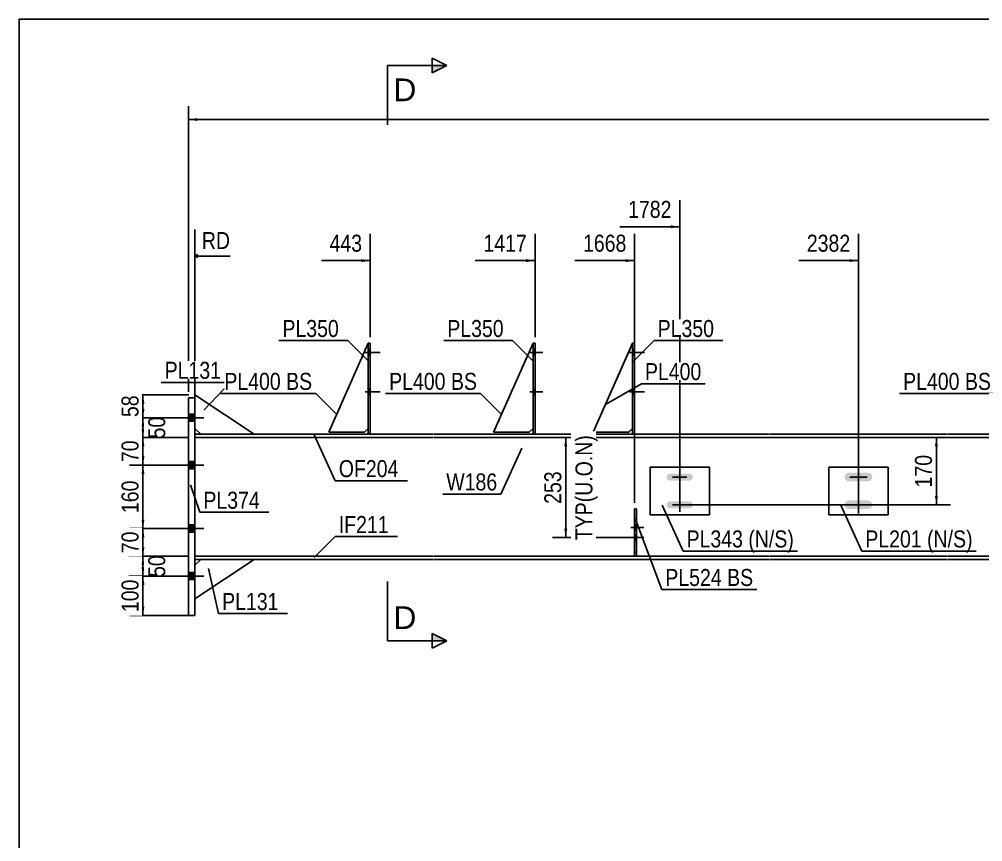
# Model space of a CAD drawing. Header units: millimetres. Extents: x -32 to 370, y -197 to 80.
# Drawn here: x -29.6 to 132.7, y -58.1 to 80.4 of the extents above; entities that cross this region are included whole.
import ezdxf

# ---------------------------------------------------------------- set-up
doc = ezdxf.new("R2010")
doc.units = ezdxf.units.MM
doc.linetypes.add('DXK_LINE_DOT1', pattern=[1.8814, 0.9407, -0.9407])
doc.linetypes.add('DXK_LINE_DOT2', pattern=[3.9198, 1.9599, -1.9599])
doc.styles.add('Arial', font='ARIAL.TTF', dxfattribs={"height": 0.2})
doc.styles.add('Arial Narrow', font='ARIALN.TTF', dxfattribs={"height": 0.2})

# ---------------------------------------------------------------- blocks, each defined once
blk = doc.blocks.new('Unknown-627304587-1201')
at = {"color": 5, "linetype": 'Continuous'}
for p, q in [((370.44, 80.43), (-29.56, 80.43)), ((-29.56, 80.43), (-29.56, -196.57))]:
    blk.add_line(p, q, dxfattribs=at)
blk = doc.blocks.new('Part-627304587-1850 - 1571')
at = {"color": 2, "linetype": 'Continuous'}
for p, q in [((67.07, 10.87), (73.72, 25.84)), ((73.72, 11.52), (73.07, 10.87)), ((73.07, 10.87), (67.07, 10.87))]:
    blk.add_line(p, q, dxfattribs=at)
at = {"color": 7, "linetype": 'DXK_LINE_DOT1'}
for p, q in [((73.73, 25.87), (73.72, 25.84)), ((73.73, 25.87), (73.73, 11.53)), ((73.73, 11.53), (73.72, 11.52))]:
    blk.add_line(p, q, dxfattribs=at)
blk = doc.blocks.new('Part-627304587-1978 - 1571')
at = {"color": 7, "linetype": 'DXK_LINE_DOT1'}
for p, q in [((74.06, -2), (74.06, -10)), ((74.39, -2), (74.06, -2)), ((74.39, -10), (74.39, -2))]:
    blk.add_line(p, q, dxfattribs=at)
blk = doc.blocks.new('Bolt-627304587-1573 - 1571')
at = {"linetype": 'Continuous'}
for points in [[(29.55, 23.87), (29.55, 24.8), (29.21, 24.8), (29.21, 23.87)], [(29.55, 23.87), (29.55, 24.8), (29.21, 24.8), (29.21, 23.87)], [(29.55, 23.87), (29.55, 24.8), (29.21, 24.8), (29.21, 23.87)], [(29.55, 17.2), (29.55, 18.13), (29.21, 18.13), (29.21, 17.2)], [(29.55, 17.2), (29.55, 18.13), (29.21, 18.13), (29.21, 17.2)], [(29.55, 17.2), (29.55, 18.13), (29.21, 18.13), (29.21, 17.2)]]:
    blk.add_hatch(color=3, dxfattribs=at).paths.add_polyline_path(points)
at = {"color": 3, "linetype": 'Continuous'}
for p, q in [((29.21, 24.8), (29.55, 24.8)), ((29.21, 24.8), (29.55, 24.8)), ((29.21, 24.8), (29.55, 24.8)), ((28.68, 24.33), (31.21, 24.33)), ((28.68, 24.33), (31.21, 24.33)), ((28.68, 24.33), (31.21, 24.33)), ((29.21, 23.87), (29.55, 23.87)), ((29.21, 23.87), (29.55, 23.87)), ((29.21, 23.87), (29.55, 23.87)), ((29.21, 18.13), (29.55, 18.13)), ((29.21, 18.13), (29.55, 18.13)), ((29.21, 18.13), (29.55, 18.13)), ((28.68, 17.67), (31.21, 17.67)), ((28.68, 17.67), (31.21, 17.67)), ((28.68, 17.67), (31.21, 17.67)), ((29.21, 17.2), (29.55, 17.2)), ((29.21, 17.2), (29.55, 17.2)), ((29.21, 17.2), (29.55, 17.2))]:
    blk.add_line(p, q, dxfattribs=at)
blk = doc.blocks.new('Bolt-627304587-1574 - 1571')
at = {"linetype": 'Continuous'}
for points in [[(57.3, 23.87), (57.3, 24.8), (56.97, 24.8), (56.97, 23.87)], [(57.3, 23.87), (57.3, 24.8), (56.97, 24.8), (56.97, 23.87)], [(57.3, 23.87), (57.3, 24.8), (56.97, 24.8), (56.97, 23.87)], [(57.3, 17.2), (57.3, 18.13), (56.97, 18.13), (56.97, 17.2)], [(57.3, 17.2), (57.3, 18.13), (56.97, 18.13), (56.97, 17.2)], [(57.3, 17.2), (57.3, 18.13), (56.97, 18.13), (56.97, 17.2)]]:
    blk.add_hatch(color=3, dxfattribs=at).paths.add_polyline_path(points)
at = {"color": 3, "linetype": 'Continuous'}
for p, q in [((56.97, 24.8), (57.3, 24.8)), ((56.97, 24.8), (57.3, 24.8)), ((56.97, 24.8), (57.3, 24.8)), ((56.43, 24.33), (58.63, 24.33)), ((56.43, 24.33), (58.63, 24.33)), ((56.43, 24.33), (58.63, 24.33)), ((56.97, 23.87), (57.3, 23.87)), ((56.97, 23.87), (57.3, 23.87)), ((56.97, 23.87), (57.3, 23.87)), ((56.97, 18.13), (57.3, 18.13)), ((56.97, 18.13), (57.3, 18.13)), ((56.97, 18.13), (57.3, 18.13)), ((56.43, 17.67), (58.63, 17.67)), ((56.43, 17.67), (58.63, 17.67)), ((56.43, 17.67), (58.63, 17.67)), ((56.97, 17.2), (57.3, 17.2)), ((56.97, 17.2), (57.3, 17.2)), ((56.97, 17.2), (57.3, 17.2))]:
    blk.add_line(p, q, dxfattribs=at)
blk = doc.blocks.new('Bolt-627304587-1581 - 1571')
at = {"linetype": 'Continuous'}
for points in [[(-1.07, 13.93), (-1.07, 12.73), (0, 12.73), (0, 13.93)], [(-1.07, 13.93), (-1.07, 12.73), (0, 12.73), (0, 13.93)], [(-1.07, 5.93), (-1.07, 4.73), (0, 4.73), (0, 5.93)], [(-1.07, 5.93), (-1.07, 4.73), (0, 4.73), (0, 5.93)], [(-1.07, -4.73), (-1.07, -5.93), (0, -5.93), (0, -4.73)], [(-1.07, -4.73), (-1.07, -5.93), (0, -5.93), (0, -4.73)], [(-1.07, -12.73), (-1.07, -13.93), (0, -13.93), (0, -12.73)], [(-1.07, -12.73), (-1.07, -13.93), (0, -13.93), (0, -12.73)]]:
    blk.add_hatch(color=3, dxfattribs=at).paths.add_polyline_path(points)
at = {"color": 3, "linetype": 'Continuous'}
for p, q in [((-2.8, 13.33), (1.53, 13.33)), ((-2.8, 13.33), (1.53, 13.33)), ((-1.07, 13.93), (0, 13.93)), ((-1.07, 13.93), (0, 13.93)), ((-1.07, 12.73), (0, 12.73)), ((-1.07, 12.73), (0, 12.73)), ((-2.8, 5.33), (1.53, 5.33)), ((-2.8, 5.33), (1.53, 5.33)), ((-1.07, 5.93), (0, 5.93)), ((-1.07, 5.93), (0, 5.93)), ((-1.07, 4.73), (0, 4.73)), ((-1.07, 4.73), (0, 4.73)), ((-1.07, -4.73), (0, -4.73)), ((-1.07, -4.73), (0, -4.73)), ((-2.8, -5.33), (1.53, -5.33)), ((-2.8, -5.33), (1.53, -5.33)), ((-1.07, -5.93), (0, -5.93)), ((-1.07, -5.93), (0, -5.93)), ((-1.07, -12.73), (0, -12.73)), ((-1.07, -12.73), (0, -12.73)), ((-2.8, -13.33), (1.53, -13.33)), ((-2.8, -13.33), (1.53, -13.33)), ((-1.07, -13.93), (0, -13.93)), ((-1.07, -13.93), (0, -13.93))]:
    blk.add_line(p, q, dxfattribs=at)
blk = doc.blocks.new('Part-627304587-1973 - 1571')
at = {"color": 2, "linetype": 'Continuous'}
for p, q in [((74.06, -10), (74.06, -2)), ((74.06, -2), (74.39, -2)), ((74.39, -2), (74.39, -10)), ((74.39, -10), (74.06, -10))]:
    blk.add_line(p, q, dxfattribs=at)
at = {"color": 7, "linetype": 'DXK_LINE_DOT1'}
blk.add_line((74.06, -9.33), (74.39, -9.33), dxfattribs=at)
blk = doc.blocks.new('Bolt-627304587-1582 - 1571')
at = {"linetype": 'Continuous'}
for points in [[(113.88, 2.81), (114.04, 3.05), (114.09, 3.33), (114.04, 3.61), (113.88, 3.85), (113.64, 4.01), (113.36, 4.07), (110.16, 4.07), (109.88, 4.01), (109.64, 3.85), (109.48, 3.61), (109.43, 3.33), (109.48, 3.05), (109.64, 2.81), (109.88, 2.66), (110.16, 2.6), (113.36, 2.6), (113.64, 2.66)], [(113.88, -1.85), (114.04, -1.61), (114.09, -1.33), (114.04, -1.05), (113.88, -0.82), (113.64, -0.66), (113.36, -0.6), (110.16, -0.6), (109.88, -0.66), (109.64, -0.82), (109.48, -1.05), (109.43, -1.33), (109.48, -1.61), (109.64, -1.85), (109.88, -2.01), (110.16, -2.07), (113.36, -2.07), (113.64, -2.01)]]:
    blk.add_hatch(color=3, dxfattribs=at).paths.add_polyline_path(points)
at = {"color": 3, "linetype": 'Continuous'}
for p, q in [((110.29, 3.33), (113.23, 3.33)), ((111.76, 1.87), (111.76, 4.8)), ((111.76, -2.8), (111.76, 0.13)), ((110.29, -1.33), (113.23, -1.33))]:
    blk.add_line(p, q, dxfattribs=at)
blk = doc.blocks.new('Part-627304587-1983 - 1571')
at = {"color": 2, "linetype": 'Continuous'}
for p, q in [((73.72, 25.87), (67.06, 10.87)), ((67.06, 10.87), (67.07, 10.87))]:
    blk.add_line(p, q, dxfattribs=at)
at = {"color": 7, "linetype": 'DXK_LINE_DOT1'}
for p, q in [((73.72, 25.87), (73.72, 11.53)), ((73.72, 11.53), (73.06, 10.87)), ((67.07, 10.87), (73.06, 10.87))]:
    blk.add_line(p, q, dxfattribs=at)
blk = doc.blocks.new('Bolt-627304587-1585 - 1571')
at = {"linetype": 'Continuous'}
for points in [[(74.06, 23.87), (74.06, 24.8), (73.72, 24.8), (73.72, 23.87)], [(74.06, 23.87), (74.06, 24.8), (73.72, 24.8), (73.72, 23.87)], [(74.06, 23.87), (74.06, 24.8), (73.72, 24.8), (73.72, 23.87)], [(74.06, 17.2), (74.06, 18.13), (73.72, 18.13), (73.72, 17.2)], [(74.06, 17.2), (74.06, 18.13), (73.72, 18.13), (73.72, 17.2)], [(74.06, 17.2), (74.06, 18.13), (73.72, 18.13), (73.72, 17.2)]]:
    blk.add_hatch(color=3, dxfattribs=at).paths.add_polyline_path(points)
at = {"color": 3, "linetype": 'Continuous'}
for p, q in [((73.72, 24.8), (74.06, 24.8)), ((73.72, 24.8), (74.06, 24.8)), ((73.72, 24.8), (74.06, 24.8)), ((73.19, 24.33), (75.72, 24.33)), ((73.19, 24.33), (75.72, 24.33)), ((73.19, 24.33), (75.72, 24.33)), ((73.72, 23.87), (74.06, 23.87)), ((73.72, 23.87), (74.06, 23.87)), ((73.72, 23.87), (74.06, 23.87)), ((73.72, 18.13), (74.06, 18.13)), ((73.72, 18.13), (74.06, 18.13)), ((73.72, 18.13), (74.06, 18.13)), ((73.19, 17.67), (75.72, 17.67)), ((73.19, 17.67), (75.72, 17.67)), ((73.19, 17.67), (75.72, 17.67)), ((73.72, 17.2), (74.06, 17.2)), ((73.72, 17.2), (74.06, 17.2)), ((73.72, 17.2), (74.06, 17.2))]:
    blk.add_line(p, q, dxfattribs=at)
blk = doc.blocks.new('Bolt-627304587-1586 - 1571')
at = {"color": 3, "linetype": 'DXK_LINE_DOT2'}
for p, q in [((74.06, -4.71), (74.39, -4.71)), ((73.42, -5.18), (75.62, -5.18)), ((74.06, -5.64), (74.39, -5.64)), ((74.06, -6.4), (74.39, -6.4)), ((73.42, -6.87), (75.62, -6.87)), ((74.06, -7.33), (74.39, -7.33))]:
    blk.add_line(p, q, dxfattribs=at)
blk = doc.blocks.new('Bolt-627304587-1587 - 1571')
at = {"linetype": 'Continuous'}
for points in [[(74.06, -4.71), (74.06, -5.64), (74.39, -5.64), (74.39, -4.71)], [(74.06, -6.4), (74.06, -7.33), (74.39, -7.33), (74.39, -6.4)]]:
    blk.add_hatch(color=3, dxfattribs=at).paths.add_polyline_path(points)
at = {"color": 3, "linetype": 'Continuous'}
for p, q in [((74.06, -4.71), (74.39, -4.71)), ((73.42, -5.18), (75.62, -5.18)), ((74.06, -5.64), (74.39, -5.64)), ((74.06, -6.4), (74.39, -6.4)), ((73.42, -6.87), (75.62, -6.87)), ((74.06, -7.33), (74.39, -7.33))]:
    blk.add_line(p, q, dxfattribs=at)
blk = doc.blocks.new('Bolt-627304587-1588 - 1571')
at = {"linetype": 'Continuous'}
for points in [[(83.69, 2.91), (83.82, 3.1), (83.86, 3.33), (83.82, 3.56), (83.69, 3.76), (83.49, 3.89), (83.26, 3.93), (80.06, 3.93), (79.83, 3.89), (79.64, 3.76), (79.51, 3.56), (79.46, 3.33), (79.51, 3.1), (79.64, 2.91), (79.83, 2.78), (80.06, 2.73), (83.26, 2.73), (83.49, 2.78)], [(83.69, -1.76), (83.82, -1.56), (83.86, -1.33), (83.82, -1.1), (83.69, -0.91), (83.49, -0.78), (83.26, -0.73), (80.06, -0.73), (79.83, -0.78), (79.64, -0.91), (79.51, -1.1), (79.46, -1.33), (79.51, -1.56), (79.64, -1.76), (79.83, -1.89), (80.06, -1.93), (83.26, -1.93), (83.49, -1.89)]]:
    blk.add_hatch(color=3, dxfattribs=at).paths.add_polyline_path(points)
at = {"color": 3, "linetype": 'Continuous'}
for p, q in [((80.46, 3.33), (82.86, 3.33)), ((81.66, 2.13), (81.66, 4.53)), ((80.46, -1.33), (82.86, -1.33)), ((81.66, -2.53), (81.66, -0.13))]:
    blk.add_line(p, q, dxfattribs=at)
blk = doc.blocks.new('Part-627304587-1663 - 1571')
at = {"color": 2, "linetype": 'Continuous'}
for p, q in [((10, -10.53), (0, -17.2)), ((0, -11.53), (1, -10.53))]:
    blk.add_line(p, q, dxfattribs=at)
at = {"color": 7, "linetype": 'DXK_LINE_DOT1'}
for p, q in [((1, -10.53), (10, -10.53)), ((0, -17.2), (0, -11.53))]:
    blk.add_line(p, q, dxfattribs=at)
blk = doc.blocks.new('Part-627304587-1865 - 1571')
at = {"color": 2, "linetype": 'Continuous'}
for p, q in [((22.55, 10.87), (29.21, 25.87)), ((29.21, 11.53), (28.55, 10.87)), ((28.55, 10.87), (22.55, 10.87))]:
    blk.add_line(p, q, dxfattribs=at)
at = {"color": 7, "linetype": 'DXK_LINE_DOT1'}
blk.add_line((29.21, 25.87), (29.21, 11.53), dxfattribs=at)
blk = doc.blocks.new('Part-627304587-1668 - 1571')
at = {"color": 2, "linetype": 'Continuous'}
for p, q in [((0, 16.67), (0, 17.2)), ((0, 17.2), (10, 10.53)), ((1, 10.53), (0, 11.53))]:
    blk.add_line(p, q, dxfattribs=at)
at = {"color": 7, "linetype": 'DXK_LINE_DOT1'}
for p, q in [((0, 11.53), (0, 16.67)), ((10, 10.53), (1, 10.53))]:
    blk.add_line(p, q, dxfattribs=at)
blk = doc.blocks.new('Part-627304587-1737 - 1571')
at = {"color": 2, "linetype": 'Continuous'}
for p, q in [((56.97, 10.53), (56.97, 25.87)), ((56.97, 25.87), (57.3, 25.87)), ((57.3, 25.87), (57.3, 10.53)), ((57.3, 10.53), (56.97, 10.53))]:
    blk.add_line(p, q, dxfattribs=at)
blk = doc.blocks.new('Part-627304587-1609 - 1571')
at = {"color": 7, "linetype": 'DXK_LINE_DOT1'}
for p, q in [((0, 10), (0, -10)), ((0, 10), (40.2, 10)), ((40.3, 10), (96.66, 10)), ((96.76, 10), (126.76, 10)), ((126.86, 10), (150.98, 10)), ((150.98, 10), (150.98, -10)), ((0, -10), (40.2, -10)), ((40.3, -10), (96.66, -10)), ((96.76, -10), (126.76, -10)), ((126.86, -10), (150.98, -10))]:
    blk.add_line(p, q, dxfattribs=at)
blk = doc.blocks.new('Part-627304587-1631 - 1571')
at = {"color": 2, "linetype": 'Continuous'}
for p, q in [((50.3, 10.87), (56.97, 25.87)), ((56.97, 11.53), (56.3, 10.87)), ((56.3, 10.87), (50.3, 10.87))]:
    blk.add_line(p, q, dxfattribs=at)
at = {"color": 7, "linetype": 'DXK_LINE_DOT1'}
blk.add_line((56.97, 25.87), (56.97, 11.53), dxfattribs=at)
blk = doc.blocks.new('Part-627304587-1690 - 1571')
at = {"color": 2, "linetype": 'Continuous'}
for p, q in [((-1.07, 16.67), (0, 16.67)), ((-1.07, 16.67), (-1.07, -20)), ((0, 16.67), (0, -20)), ((-1.07, -20), (0, -20))]:
    blk.add_line(p, q, dxfattribs=at)
blk = doc.blocks.new('Part-627304587-1742 - 1571')
at = {"color": 2, "linetype": 'Continuous'}
for p, q in [((29.21, 10.53), (29.21, 25.87)), ((29.21, 25.87), (29.55, 25.87)), ((29.55, 25.87), (29.55, 10.53)), ((29.55, 10.53), (29.21, 10.53))]:
    blk.add_line(p, q, dxfattribs=at)
blk = doc.blocks.new('Part-627304587-1931 - 1571')
at = {"color": 7, "linetype": 'DXK_LINE_DOT1'}
for p, q in [((50.3, 10.87), (56.97, 25.87)), ((56.97, 11.53), (56.3, 10.87)), ((56.3, 10.87), (50.3, 10.87))]:
    blk.add_line(p, q, dxfattribs=at)
blk = doc.blocks.new('Part-627304587-1988 - 1571')
at = {"color": 2, "linetype": 'Continuous'}
for p, q in [((73.72, 25.87), (73.72, 10.53)), ((73.72, 25.87), (74.06, 25.87)), ((74.06, 25.87), (74.06, 10.53)), ((73.72, 10.53), (74.06, 10.53))]:
    blk.add_line(p, q, dxfattribs=at)
blk = doc.blocks.new('Part-627304587-2040 - 1571')
at = {"color": 7, "linetype": 'DXK_LINE_DOT1'}
for p, q in [((22.55, 10.87), (29.21, 25.87)), ((29.21, 11.53), (28.55, 10.87)), ((28.55, 10.87), (22.55, 10.87))]:
    blk.add_line(p, q, dxfattribs=at)
blk = doc.blocks.new('Part-627304587-2045 - 1571')
at = {"color": 2, "linetype": 'Continuous'}
for p, q in [((29.21, 10.53), (0, 10.53)), ((0, 10), (40.2, 10)), ((40.2, 10.53), (29.55, 10.53)), ((56.97, 10.53), (40.3, 10.53)), ((40.3, 10), (96.66, 10)), ((73.72, 10.53), (57.3, 10.53)), ((96.66, 10.53), (74.06, 10.53)), ((126.76, 10.53), (96.76, 10.53)), ((96.76, 10), (126.76, 10)), ((143.53, 10.53), (126.86, 10.53)), ((126.86, 10), (170.98, 10))]:
    blk.add_line(p, q, dxfattribs=at)
at = {"color": 7, "linetype": 'DXK_LINE_DOT1'}
for p, q in [((0, 10.53), (0, 10)), ((29.55, 10.53), (29.21, 10.53)), ((57.3, 10.53), (56.97, 10.53)), ((74.06, 10.53), (73.72, 10.53))]:
    blk.add_line(p, q, dxfattribs=at)
blk = doc.blocks.new('Part-627304587-2050 - 1571')
at = {"color": 2, "linetype": 'Continuous'}
for p, q in [((0, -10), (40.2, -10)), ((40.2, -10.53), (0, -10.53)), ((40.3, -10), (74.06, -10)), ((96.66, -10.53), (40.3, -10.53)), ((96.66, -10), (74.39, -10)), ((126.76, -10), (96.76, -10)), ((126.76, -10.53), (96.76, -10.53)), ((150.98, -10), (126.86, -10)), ((150.96, -10.53), (126.86, -10.53))]:
    blk.add_line(p, q, dxfattribs=at)
at = {"color": 7, "linetype": 'DXK_LINE_DOT1'}
blk.add_line((0, -10.53), (0, -10), dxfattribs=at)
blk = doc.blocks.new('Part-627304587-2072 - 1571')
at = {"color": 2, "linetype": 'Continuous'}
for p, q in [((106.76, 5), (116.76, 5)), ((106.76, 5), (106.76, -3)), ((116.76, -3), (116.76, 5)), ((106.76, -3), (116.76, -3))]:
    blk.add_line(p, q, dxfattribs=at)
blk = doc.blocks.new('Part-627304587-2160 - 1571')
at = {"color": 2, "linetype": 'Continuous'}
for p, q in [((76.66, 5), (86.66, 5)), ((76.66, 5), (76.66, -3)), ((86.66, -3), (86.66, 5)), ((76.66, -3), (86.66, -3))]:
    blk.add_line(p, q, dxfattribs=at)
blk = doc.blocks.new('StraightDimension-627304587-8687 - 1571')
at = {"linetype": 'Continuous'}
for points in [[(-8.98, 11.83), (-8.73, 13.33), (-8.48, 11.83)], [(-8.48, 11.5), (-8.73, 10), (-8.98, 11.5)]]:
    blk.add_hatch(color=7, dxfattribs=at).paths.add_polyline_path(points)
at = {"color": 7, "linetype": 'Continuous'}
for p, q in [((-2.07, 13.33), (-11.13, 13.33)), ((-8.73, 10), (-8.73, 13.33)), ((-1, 10), (-11.13, 10))]:
    blk.add_line(p, q, dxfattribs=at)
at = {"color": 0}
blk.add_wipeout([(-4.38, 14.09), (-8.58, 14.09), (-8.58, 9.24), (-4.38, 9.24)], dxfattribs=at)
at = {"color": 3, "style": 'Arial Narrow'}
blk.add_text('50', height=2.863, rotation=90.0002, dxfattribs=at).set_placement((-4.98, 9.84))
blk = doc.blocks.new('StraightDimension-627304587-8691 - 1571')
at = {"linetype": 'Continuous'}
for points in [[(-8.98, -11.5), (-8.73, -10), (-8.48, -11.5)], [(-8.48, -11.83), (-8.73, -13.33), (-8.98, -11.83)]]:
    blk.add_hatch(color=7, dxfattribs=at).paths.add_polyline_path(points)
at = {"color": 7, "linetype": 'Continuous'}
for p, q in [((-1, -10), (-11.13, -10)), ((-8.73, -13.33), (-8.73, -10)), ((-1, -13.33), (-11.13, -13.33))]:
    blk.add_line(p, q, dxfattribs=at)
at = {"color": 0}
blk.add_wipeout([(-4.38, -9.24), (-8.58, -9.24), (-8.58, -14.09), (-4.38, -14.09)], dxfattribs=at)
at = {"color": 3, "style": 'Arial Narrow'}
blk.add_text('50', height=2.863, rotation=90.0002, dxfattribs=at).set_placement((-4.98, -13.49))
blk = doc.blocks.new('StraightDimension-627304587-8692 - 1571')
at = {"linetype": 'Continuous'}
for points in [[(-8.98, -14.83), (-8.73, -13.33), (-8.48, -14.83)], [(-8.48, -18.5), (-8.73, -20), (-8.98, -18.5)]]:
    blk.add_hatch(color=7, dxfattribs=at).paths.add_polyline_path(points)
at = {"color": 7, "linetype": 'Continuous'}
for p, q in [((-1, -13.33), (-10.98, -13.33)), ((-8.73, -20), (-8.73, -13.33)), ((-1, -20), (-10.98, -20))]:
    blk.add_line(p, q, dxfattribs=at)
at = {"color": 0}
blk.add_wipeout([(-8.88, -13.32), (-13.08, -13.32), (-13.08, -20.01), (-8.88, -20.01)], dxfattribs=at)
at = {"color": 3, "style": 'Arial Narrow'}
blk.add_text('100', height=2.863, rotation=90.0002, dxfattribs=at).set_placement((-9.48, -19.41))
blk = doc.blocks.new('StraightDimension-627304587-10735 - 1571')
at = {"linetype": 'Continuous'}
blk.add_hatch(color=7, dxfattribs=at).paths.add_polyline_path([(28.05, 40.04), (29.55, 39.79), (28.05, 39.54)])
at = {"color": 7, "linetype": 'Continuous'}
for p, q in [((29.55, 26.87), (29.55, 44.29)), ((21.31, 39.79), (29.55, 39.79))]:
    blk.add_line(p, q, dxfattribs=at)
at = {"color": 0, "linetype": 'Continuous'}
blk.add_wipeout([(6.53, 41.14), (6.53, 45.34), (0.59, 45.34), (0.59, 41.14)], dxfattribs=at)
at = {"color": 7, "linetype": 'Continuous'}
for p, q in [((0, 11.53), (0, 45.04)), ((0.5, 40.79), (0, 40.54)), ((0.5, 40.29), (0, 40.54)), ((5.93, 40.54), (0, 40.54))]:
    blk.add_line(p, q, dxfattribs=at)
at = {"color": 3, "linetype": 'Continuous', "style": 'Arial Narrow'}
blk.add_text('RD', height=2.863, dxfattribs=at).set_placement((1.19, 41.74))
at = {"color": 0}
blk.add_wipeout([(28.77, 40.69), (28.77, 44.89), (22.09, 44.89), (22.09, 40.69)], dxfattribs=at)
at = {"color": 3, "style": 'Arial Narrow'}
blk.add_text('443', height=2.863, dxfattribs=at).set_placement((22.69, 41.29))
blk = doc.blocks.new('StraightDimension-627304587-11182 - 1571')
at = {"linetype": 'Continuous'}
blk.add_hatch(color=7, dxfattribs=at).paths.add_polyline_path([(0.43, 63.3), (-1.07, 63.55), (0.43, 63.8)])
at = {"color": 7, "linetype": 'Continuous'}
for p, q in [((-1.07, 17.67), (-1.07, 65.8)), ((-1.07, 63.55), (320.68, 63.55))]:
    blk.add_line(p, q, dxfattribs=at)
blk = doc.blocks.new('StraightDimension-627304587-5579 - 1571')
at = {"linetype": 'Continuous'}
for points in [[(124.64, 8.5), (124.89, 10), (125.14, 8.5)], [(125.14, 0.17), (124.89, -1.33), (124.64, 0.17)]]:
    blk.add_hatch(color=7, dxfattribs=at).paths.add_polyline_path(points)
at = {"color": 7, "linetype": 'Continuous'}
for p, q in [((117.21, 10), (127.29, 10)), ((124.89, -1.33), (124.89, 10)), ((82.66, -1.33), (127.29, -1.33))]:
    blk.add_line(p, q, dxfattribs=at)
at = {"color": 0}
blk.add_wipeout([(124.74, 7.68), (120.54, 7.68), (120.54, 0.99), (124.74, 0.99)], dxfattribs=at)
at = {"color": 3, "style": 'Arial Narrow'}
blk.add_text('170', height=2.863, rotation=90.0002, dxfattribs=at).set_placement((124.14, 1.59))
blk = doc.blocks.new('StraightDimension-627304587-5464 - 1571')
at = {"linetype": 'Continuous'}
for points in [[(62.22, 8.5), (62.47, 10), (62.72, 8.5)], [(62.72, -5.37), (62.47, -6.87), (62.22, -5.37)]]:
    blk.add_hatch(color=7, dxfattribs=at).paths.add_polyline_path(points)
at = {"color": 7, "linetype": 'Continuous'}
for p, q in [((111.71, 10), (60.22, 10)), ((62.47, -6.87), (62.47, 10)), ((74.02, -6.87), (60.22, -6.87))]:
    blk.add_line(p, q, dxfattribs=at)
at = {"color": 0, "linetype": 'Continuous'}
blk.add_wipeout([(67.57, 11.02), (63.37, 11.02), (63.37, -7.89), (67.57, -7.89)], dxfattribs=at)
at = {"color": 0}
blk.add_wipeout([(62.32, 4.91), (58.12, 4.91), (58.12, -1.78), (62.32, -1.78)], dxfattribs=at)
at = {"color": 3, "linetype": 'Continuous', "style": 'Arial Narrow'}
blk.add_text('TYP(U.O.N)', height=2.863, rotation=90.0002, dxfattribs=at).set_placement((66.97, -7.29))
at = {"color": 3, "style": 'Arial Narrow'}
blk.add_text('253', height=2.863, rotation=90.0002, dxfattribs=at).set_placement((61.72, -1.18))
blk = doc.blocks.new('StraightDimension-627304587-8686 - 1571')
at = {"linetype": 'Continuous'}
for points in [[(-8.98, 15.7), (-8.73, 17.2), (-8.48, 15.7)], [(-8.48, 14.83), (-8.73, 13.33), (-8.98, 14.83)]]:
    blk.add_hatch(color=7, dxfattribs=at).paths.add_polyline_path(points)
at = {"color": 7, "linetype": 'Continuous'}
for p, q in [((-1, 17.2), (-10.98, 17.2)), ((-8.73, 13.33), (-8.73, 17.2)), ((-2.07, 13.33), (-10.98, 13.33))]:
    blk.add_line(p, q, dxfattribs=at)
at = {"color": 0}
blk.add_wipeout([(-8.88, 17.69), (-13.08, 17.69), (-13.08, 12.84), (-8.88, 12.84)], dxfattribs=at)
at = {"color": 3, "style": 'Arial Narrow'}
blk.add_text('58', height=2.863, rotation=90.0002, dxfattribs=at).set_placement((-9.48, 13.44))
blk = doc.blocks.new('StraightDimension-627304587-8688 - 1571')
at = {"linetype": 'Continuous'}
for points in [[(-8.98, 8.5), (-8.73, 10), (-8.48, 8.5)], [(-8.48, 6.86), (-8.73, 5.36), (-8.98, 6.86)]]:
    blk.add_hatch(color=7, dxfattribs=at).paths.add_polyline_path(points)
at = {"color": 7, "linetype": 'Continuous'}
for p, q in [((-1, 10), (-10.98, 10)), ((-8.73, 5.36), (-8.73, 10)), ((-1, 5.36), (-10.98, 5.36))]:
    blk.add_line(p, q, dxfattribs=at)
at = {"color": 0}
blk.add_wipeout([(-8.88, 10.11), (-13.08, 10.11), (-13.08, 5.25), (-8.88, 5.25)], dxfattribs=at)
at = {"color": 3, "style": 'Arial Narrow'}
blk.add_text('70', height=2.863, rotation=90.0002, dxfattribs=at).set_placement((-9.48, 5.85))
blk = doc.blocks.new('StraightDimension-627304587-8689 - 1571')
at = {"linetype": 'Continuous'}
for points in [[(-8.98, 3.86), (-8.73, 5.36), (-8.48, 3.86)], [(-8.48, -3.83), (-8.73, -5.33), (-8.98, -3.83)]]:
    blk.add_hatch(color=7, dxfattribs=at).paths.add_polyline_path(points)
at = {"color": 7, "linetype": 'Continuous'}
for p, q in [((-1, 5.36), (-10.98, 5.36)), ((-8.73, -5.33), (-8.73, 5.36)), ((-1, -5.33), (-10.98, -5.33))]:
    blk.add_line(p, q, dxfattribs=at)
at = {"color": 0}
blk.add_wipeout([(-8.88, 3.35), (-13.08, 3.35), (-13.08, -3.33), (-8.88, -3.33)], dxfattribs=at)
at = {"color": 3, "style": 'Arial Narrow'}
blk.add_text('160', height=2.863, rotation=90.0002, dxfattribs=at).set_placement((-9.48, -2.73))
blk = doc.blocks.new('StraightDimension-627304587-8690 - 1571')
at = {"linetype": 'Continuous'}
for points in [[(-8.98, -6.83), (-8.73, -5.33), (-8.48, -6.83)], [(-8.48, -8.5), (-8.73, -10), (-8.98, -8.5)]]:
    blk.add_hatch(color=7, dxfattribs=at).paths.add_polyline_path(points)
at = {"color": 7, "linetype": 'Continuous'}
for p, q in [((-1, -5.33), (-10.98, -5.33)), ((-8.73, -10), (-8.73, -5.33)), ((-1, -10), (-10.98, -10))]:
    blk.add_line(p, q, dxfattribs=at)
at = {"color": 0}
blk.add_wipeout([(-8.88, -5.24), (-13.08, -5.24), (-13.08, -10.09), (-8.88, -10.09)], dxfattribs=at)
at = {"color": 3, "style": 'Arial Narrow'}
blk.add_text('70', height=2.863, rotation=90.0002, dxfattribs=at).set_placement((-9.48, -9.49))
blk = doc.blocks.new('StraightDimension-627304587-10731 - 1571')
at = {"linetype": 'Continuous'}
blk.add_hatch(color=7, dxfattribs=at).paths.add_polyline_path([(110.26, 40.04), (111.76, 39.79), (110.26, 39.54)])
at = {"color": 7, "linetype": 'Continuous'}
for p, q in [((111.76, -0.33), (111.76, 44.29)), ((101.7, 39.79), (111.76, 39.79))]:
    blk.add_line(p, q, dxfattribs=at)
at = {"color": 0}
blk.add_wipeout([(110.99, 40.69), (110.99, 44.89), (102.47, 44.89), (102.47, 40.69)], dxfattribs=at)
at = {"color": 3, "style": 'Arial Narrow'}
blk.add_text('2382', height=2.863, dxfattribs=at).set_placement((103.07, 41.29))
blk = doc.blocks.new('StraightDimension-627304587-10732 - 1571')
at = {"linetype": 'Continuous'}
blk.add_hatch(color=7, dxfattribs=at).paths.add_polyline_path([(80.16, 45.74), (81.66, 45.49), (80.16, 45.24)])
at = {"color": 7, "linetype": 'Continuous'}
for p, q in [((81.66, -0.33), (81.66, 49.99)), ((71.6, 45.49), (81.66, 45.49))]:
    blk.add_line(p, q, dxfattribs=at)
at = {"color": 0}
blk.add_wipeout([(80.89, 46.39), (80.89, 50.59), (72.37, 50.59), (72.37, 46.39)], dxfattribs=at)
at = {"color": 3, "style": 'Arial Narrow'}
blk.add_text('1782', height=2.863, dxfattribs=at).set_placement((72.97, 46.99))
blk = doc.blocks.new('StraightDimension-627304587-10733 - 1571')
at = {"linetype": 'Continuous'}
blk.add_hatch(color=7, dxfattribs=at).paths.add_polyline_path([(72.57, 40.04), (74.07, 39.79), (72.57, 39.54)])
at = {"color": 7, "linetype": 'Continuous'}
for p, q in [((74.07, -1), (74.07, 44.29)), ((64.01, 39.79), (74.07, 39.79))]:
    blk.add_line(p, q, dxfattribs=at)
at = {"color": 0}
blk.add_wipeout([(73.29, 40.69), (73.29, 44.89), (64.78, 44.89), (64.78, 40.69)], dxfattribs=at)
at = {"color": 3, "style": 'Arial Narrow'}
blk.add_text('1668', height=2.863, dxfattribs=at).set_placement((65.38, 41.29))
blk = doc.blocks.new('StraightDimension-627304587-10734 - 1571')
at = {"linetype": 'Continuous'}
blk.add_hatch(color=7, dxfattribs=at).paths.add_polyline_path([(55.8, 40.04), (57.3, 39.79), (55.8, 39.54)])
at = {"color": 7, "linetype": 'Continuous'}
for p, q in [((57.3, 26.87), (57.3, 44.29)), ((47.24, 39.79), (57.3, 39.79))]:
    blk.add_line(p, q, dxfattribs=at)
at = {"color": 0}
blk.add_wipeout([(56.53, 40.69), (56.53, 44.89), (48.01, 44.89), (48.01, 40.69)], dxfattribs=at)
at = {"color": 3, "style": 'Arial Narrow'}
blk.add_text('1417', height=2.863, dxfattribs=at).set_placement((48.61, 41.29))
blk = doc.blocks.new('MarkSet-627304587-8773 - 1571')
at = {"color": 0}
for points in [[(42.24, 18.02), (42.24, 21.02), (32.73, 21.02), (32.73, 18.02)], [(47.52, 18.02), (47.52, 21.02), (43.14, 21.02), (43.14, 18.02)]]:
    blk.add_wipeout(points, dxfattribs=at)
for points in [[(42.24, 18.02), (42.24, 21.02), (32.73, 21.02), (32.73, 18.02)], [(47.52, 18.02), (47.52, 21.02), (43.14, 21.02), (43.14, 18.02)]]:
    blk.add_wipeout(points, dxfattribs=at)
at = {"color": 7, "linetype": 'Continuous'}
for p in [(32.13, 17.42), (51.65, 13.89)]:
    blk.add_line(p, (48.12, 17.42), dxfattribs=at)
at = {"color": 3, "style": 'Arial Narrow'}
for s, p in [('PL400', (32.73, 18.02)), ('BS', (43.14, 18.02))]:
    blk.add_text(s, height=2.863, dxfattribs=at).set_placement(p)
blk = doc.blocks.new('Mark-627304587-8920 - 1571')
at = {"color": 0}
blk.add_wipeout([(4.44, 19.88), (4.44, 22.88), (-5.07, 22.88), (-5.07, 19.88)], dxfattribs=at)
blk.add_wipeout([(4.44, 19.88), (4.44, 22.88), (-5.07, 22.88), (-5.07, 19.88)], dxfattribs=at)
at = {"color": 7, "linetype": 'Continuous'}
for p in [(-5.67, 19.28), (1.51, 14.62)]:
    blk.add_line(p, (5.94, 19.28), dxfattribs=at)
at = {"color": 3, "style": 'Arial Narrow'}
blk.add_text('PL131', height=2.863, dxfattribs=at).set_placement((-5.07, 19.88))
blk = doc.blocks.new('SectionMark-627304587-2637 - 1571')
at = {"linetype": 'Continuous'}
for points in [[(39.96, 71.39), (39.96, 72.64), (42.46, 72.64)], [(39.96, -24.25), (39.96, -23), (42.46, -24.25)]]:
    blk.add_hatch(color=30, dxfattribs=at).paths.add_polyline_path(points)
at = {"color": 30, "linetype": 'Continuous'}
for p, q in [((39.96, 71.39), (39.96, 73.89)), ((39.96, 73.89), (42.46, 72.64)), ((32.46, 72.64), (32.46, 62.64)), ((32.46, 72.64), (42.46, 72.64)), ((42.46, 72.64), (39.96, 71.39)), ((32.46, -24.25), (32.46, -14.25)), ((32.46, -24.25), (42.46, -24.25)), ((42.46, -24.25), (39.96, -23)), ((39.96, -23), (39.96, -25.5)), ((42.46, -24.25), (39.96, -25.5))]:
    blk.add_line(p, q, dxfattribs=at)
at = {"color": 0, "linetype": 'Continuous'}
for points in [[(37.31, 66.64), (37.31, 70.64), (33.46, 70.64), (33.46, 66.64)], [(37.31, -22.25), (37.31, -18.25), (33.46, -18.25), (33.46, -22.25)]]:
    blk.add_wipeout(points, dxfattribs=at)
at = {"color": 96, "linetype": 'Continuous', "style": 'Arial'}
for p in [(33.46, 66.64), (33.46, -22.25)]:
    blk.add_text('D', height=3.82, dxfattribs=at).set_placement(p)
blk = doc.blocks.new('MarkSet-627304587-8762 - 1571')
at = {"color": 0}
for points in [[(88.75, -15.01), (88.75, -12.01), (79.24, -12.01), (79.24, -15.01)], [(94.03, -15.01), (94.03, -12.01), (89.65, -12.01), (89.65, -15.01)]]:
    blk.add_wipeout(points, dxfattribs=at)
for points in [[(88.75, -15.01), (88.75, -12.01), (79.24, -12.01), (79.24, -15.01)], [(94.03, -15.01), (94.03, -12.01), (89.65, -12.01), (89.65, -15.01)]]:
    blk.add_wipeout(points, dxfattribs=at)
at = {"color": 7, "linetype": 'Continuous'}
for p, q in [((74.14, -3.62), (78.64, -15.61)), ((78.64, -15.61), (94.63, -15.61))]:
    blk.add_line(p, q, dxfattribs=at)
at = {"color": 3, "style": 'Arial Narrow'}
for s, p in [('PL524', (79.24, -15.01)), ('BS', (89.65, -15.01))]:
    blk.add_text(s, height=2.863, dxfattribs=at).set_placement(p)
blk = doc.blocks.new('MarkSet-627304587-8865 - 1571')
at = {"color": 0}
blk.add_wipeout([(85.32, 19.66), (85.32, 22.66), (75.81, 22.66), (75.81, 19.66)], dxfattribs=at)
blk.add_wipeout([(85.32, 19.66), (85.32, 22.66), (75.81, 22.66), (75.81, 19.66)], dxfattribs=at)
at = {"color": 7, "linetype": 'Continuous'}
for p, q in [((69.15, 15.56), (75.21, 19.06)), ((75.21, 19.06), (85.92, 19.06))]:
    blk.add_line(p, q, dxfattribs=at)
at = {"color": 3, "style": 'Arial Narrow'}
blk.add_text('PL400', height=2.863, dxfattribs=at).set_placement((75.81, 19.66))
blk = doc.blocks.new('MarkSet-627304587-8898 - 1571')
at = {"color": 0}
for points in [[(14.48, 18.02), (14.48, 21.02), (4.98, 21.02), (4.98, 18.02)], [(19.77, 18.02), (19.77, 21.02), (15.38, 21.02), (15.38, 18.02)]]:
    blk.add_wipeout(points, dxfattribs=at)
for points in [[(14.48, 18.02), (14.48, 21.02), (4.98, 21.02), (4.98, 18.02)], [(19.77, 18.02), (19.77, 21.02), (15.38, 21.02), (15.38, 18.02)]]:
    blk.add_wipeout(points, dxfattribs=at)
at = {"color": 7, "linetype": 'Continuous'}
for p in [(4.38, 17.42), (23.9, 13.89)]:
    blk.add_line(p, (20.37, 17.42), dxfattribs=at)
at = {"color": 3, "style": 'Arial Narrow'}
for s, p in [('PL400', (4.98, 18.02)), ('BS', (15.38, 18.02))]:
    blk.add_text(s, height=2.863, dxfattribs=at).set_placement(p)
blk = doc.blocks.new('MarkSet-627304587-8909 - 1571')
at = {"color": 0}
for points in [[(128.8, 18.02), (128.8, 21.02), (119.29, 21.02), (119.29, 18.02)], [(134.08, 18.02), (134.08, 21.02), (129.7, 21.02), (129.7, 18.02)]]:
    blk.add_wipeout(points, dxfattribs=at)
for points in [[(128.8, 18.02), (128.8, 21.02), (119.29, 21.02), (119.29, 18.02)], [(134.08, 18.02), (134.08, 21.02), (129.7, 21.02), (129.7, 18.02)]]:
    blk.add_wipeout(points, dxfattribs=at)
at = {"color": 7, "linetype": 'Continuous'}
for p in [(118.69, 17.42), (138.21, 13.89)]:
    blk.add_line(p, (134.68, 17.42), dxfattribs=at)
at = {"color": 3, "style": 'Arial Narrow'}
for s, p in [('PL400', (119.29, 18.02)), ('BS', (129.7, 18.02))]:
    blk.add_text(s, height=2.863, dxfattribs=at).set_placement(p)
blk = doc.blocks.new('Mark-627304587-8914 - 1571')
at = {"color": 0}
blk.add_wipeout([(50.93, 1.08), (50.93, 4.08), (42.35, 4.08), (42.35, 1.08)], dxfattribs=at)
blk.add_wipeout([(50.93, 1.08), (50.93, 4.08), (42.35, 4.08), (42.35, 1.08)], dxfattribs=at)
at = {"color": 7, "linetype": 'Continuous'}
for p in [(55.07, 8.21), (41.75, 0.48)]:
    blk.add_line(p, (51.53, 0.48), dxfattribs=at)
at = {"color": 3, "style": 'Arial Narrow'}
blk.add_text('W186', height=2.863, dxfattribs=at).set_placement((42.35, 1.08))
blk = doc.blocks.new('Mark-627304587-8917 - 1571')
at = {"color": 0}
blk.add_wipeout([(14.1, -19.06), (14.1, -16.06), (4.6, -16.06), (4.6, -19.06)], dxfattribs=at)
blk.add_wipeout([(14.1, -19.06), (14.1, -16.06), (4.6, -16.06), (4.6, -19.06)], dxfattribs=at)
at = {"color": 7, "linetype": 'Continuous'}
for p, q in [((2.3, -12.07), (4, -19.66)), ((4, -19.66), (15.6, -19.66))]:
    blk.add_line(p, q, dxfattribs=at)
at = {"color": 3, "style": 'Arial Narrow'}
blk.add_text('PL131', height=2.863, dxfattribs=at).set_placement((4.6, -19.06))
blk = doc.blocks.new('Mark-627304587-8923 - 1571')
at = {"color": 0}
blk.add_wipeout([(10.95, -2), (10.95, 1), (1.45, 1), (1.45, -2)], dxfattribs=at)
blk.add_wipeout([(10.95, -2), (10.95, 1), (1.45, 1), (1.45, -2)], dxfattribs=at)
at = {"color": 7, "linetype": 'Continuous'}
for p, q in [((-0.71, 2.05), (0.85, -2.6)), ((0.85, -2.6), (12.45, -2.6))]:
    blk.add_line(p, q, dxfattribs=at)
at = {"color": 3, "style": 'Arial Narrow'}
blk.add_text('PL374', height=2.863, dxfattribs=at).set_placement((1.45, -2))
blk = doc.blocks.new('Mark-627304587-8932 - 1571')
at = {"color": 7, "linetype": 'Continuous'}
blk.add_line((57.05, 22.78), (53.52, 26.32), dxfattribs=at)
at = {"color": 0}
blk.add_wipeout([(52.02, 26.92), (52.02, 29.92), (42.52, 29.92), (42.52, 26.92)], dxfattribs=at)
blk.add_wipeout([(52.02, 26.92), (52.02, 29.92), (42.52, 29.92), (42.52, 26.92)], dxfattribs=at)
at = {"color": 7, "linetype": 'Continuous'}
blk.add_line((41.92, 26.32), (53.52, 26.32), dxfattribs=at)
at = {"color": 3, "style": 'Arial Narrow'}
blk.add_text('PL350', height=2.863, dxfattribs=at).set_placement((42.52, 26.92))
blk = doc.blocks.new('Mark-627304587-8935 - 1571')
at = {"color": 7, "linetype": 'Continuous'}
blk.add_line((29.3, 22.78), (25.77, 26.32), dxfattribs=at)
at = {"color": 0}
blk.add_wipeout([(24.27, 26.92), (24.27, 29.92), (14.76, 29.92), (14.76, 26.92)], dxfattribs=at)
blk.add_wipeout([(24.27, 26.92), (24.27, 29.92), (14.76, 29.92), (14.76, 26.92)], dxfattribs=at)
at = {"color": 7, "linetype": 'Continuous'}
blk.add_line((14.16, 26.32), (25.77, 26.32), dxfattribs=at)
at = {"color": 3, "style": 'Arial Narrow'}
blk.add_text('PL350', height=2.863, dxfattribs=at).set_placement((14.76, 26.92))
blk = doc.blocks.new('Mark-627304587-8953 - 1571')
at = {"color": 0}
blk.add_wipeout([(87.45, 26.92), (87.45, 29.92), (77.95, 29.92), (77.95, 26.92)], dxfattribs=at)
blk.add_wipeout([(87.45, 26.92), (87.45, 29.92), (77.95, 29.92), (77.95, 26.92)], dxfattribs=at)
at = {"color": 7, "linetype": 'Continuous'}
for p, q in [((73.81, 22.78), (77.35, 26.32)), ((77.35, 26.32), (88.95, 26.32))]:
    blk.add_line(p, q, dxfattribs=at)
at = {"color": 3, "style": 'Arial Narrow'}
blk.add_text('PL350', height=2.863, dxfattribs=at).set_placement((77.95, 26.92))
blk = doc.blocks.new('Mark-627304587-8959 - 1571')
at = {"color": 0}
blk.add_wipeout([(34.3, 3.32), (34.3, 6.32), (24.25, 6.32), (24.25, 3.32)], dxfattribs=at)
blk.add_wipeout([(34.3, 3.32), (34.3, 6.32), (24.25, 6.32), (24.25, 3.32)], dxfattribs=at)
at = {"color": 7, "linetype": 'Continuous'}
for p, q in [((20.12, 10.46), (23.65, 2.72)), ((23.65, 2.72), (35.8, 2.72))]:
    blk.add_line(p, q, dxfattribs=at)
at = {"color": 3, "style": 'Arial Narrow'}
blk.add_text('OF204', height=2.863, dxfattribs=at).set_placement((24.25, 3.32))
blk = doc.blocks.new('Mark-627304587-8962 - 1571')
at = {"color": 0}
blk.add_wipeout([(32.66, -6.09), (32.66, -3.09), (24.25, -3.09), (24.25, -6.09)], dxfattribs=at)
blk.add_wipeout([(32.66, -6.09), (32.66, -3.09), (24.25, -3.09), (24.25, -6.09)], dxfattribs=at)
at = {"color": 7, "linetype": 'Continuous'}
for p, q in [((20.12, -10.23), (23.65, -6.69)), ((23.65, -6.69), (34.16, -6.69))]:
    blk.add_line(p, q, dxfattribs=at)
at = {"color": 3, "style": 'Arial Narrow'}
blk.add_text('IF211', height=2.863, dxfattribs=at).set_placement((24.25, -6.09))
blk = doc.blocks.new('Mark-627304587-8965 - 1571')
at = {"color": 0}
for points in [[(122.42, -8.52), (122.42, -5.52), (112.92, -5.52), (112.92, -8.52)], [(130.98, -8.52), (130.98, -5.52), (123.32, -5.52), (123.32, -8.52)]]:
    blk.add_wipeout(points, dxfattribs=at)
for points in [[(122.42, -8.52), (122.42, -5.52), (112.92, -5.52), (112.92, -8.52)], [(130.98, -8.52), (130.98, -5.52), (123.32, -5.52), (123.32, -8.52)]]:
    blk.add_wipeout(points, dxfattribs=at)
at = {"color": 7, "linetype": 'Continuous'}
for p, q in [((108.78, -1.38), (112.32, -9.12)), ((112.32, -9.12), (131.58, -9.12))]:
    blk.add_line(p, q, dxfattribs=at)
at = {"color": 3, "style": 'Arial Narrow'}
for s, p in [('PL201', (112.92, -8.52)), ('(N/', (123.32, -8.52)), ('S)', (127.7, -8.52))]:
    blk.add_text(s, height=2.863, dxfattribs=at).set_placement(p)
blk = doc.blocks.new('Mark-627304587-8977 - 1571')
at = {"color": 0}
for points in [[(92.32, -8.52), (92.32, -5.52), (82.82, -5.52), (82.82, -8.52)], [(100.88, -8.52), (100.88, -5.52), (93.22, -5.52), (93.22, -8.52)]]:
    blk.add_wipeout(points, dxfattribs=at)
for points in [[(92.32, -8.52), (92.32, -5.52), (82.82, -5.52), (82.82, -8.52)], [(100.88, -8.52), (100.88, -5.52), (93.22, -5.52), (93.22, -8.52)]]:
    blk.add_wipeout(points, dxfattribs=at)
at = {"color": 7, "linetype": 'Continuous'}
for p, q in [((78.68, -1.38), (82.22, -9.12)), ((82.22, -9.12), (101.48, -9.12))]:
    blk.add_line(p, q, dxfattribs=at)
at = {"color": 3, "style": 'Arial Narrow'}
for s, p in [('PL343', (82.82, -8.52)), ('(N/', (93.22, -8.52)), ('S)', (97.6, -8.52))]:
    blk.add_text(s, height=2.863, dxfattribs=at).set_placement(p)

msp = doc.modelspace()

# ---------------------------------------------------------------- block references
for name in ['Unknown-627304587-1201', 'Part-627304587-1865 - 1571', 'Part-627304587-2040 - 1571', 'Bolt-627304587-1573 - 1571', 'Part-627304587-1742 - 1571', 'Part-627304587-1631 - 1571', 'Part-627304587-1931 - 1571', 'Bolt-627304587-1574 - 1571', 'Part-627304587-1737 - 1571', 'Part-627304587-1983 - 1571', 'Part-627304587-1850 - 1571', 'Bolt-627304587-1585 - 1571', 'Part-627304587-1988 - 1571', 'Part-627304587-1690 - 1571', 'Part-627304587-1668 - 1571', 'Bolt-627304587-1581 - 1571', 'Part-627304587-2045 - 1571', 'Part-627304587-1609 - 1571', 'Part-627304587-2160 - 1571', 'Part-627304587-2072 - 1571', 'Bolt-627304587-1588 - 1571', 'Bolt-627304587-1582 - 1571', 'Part-627304587-1978 - 1571', 'Part-627304587-1973 - 1571', 'Bolt-627304587-1586 - 1571', 'Bolt-627304587-1587 - 1571', 'Part-627304587-2050 - 1571', 'Part-627304587-1663 - 1571']:
    msp.add_blockref(name, (0, 0))

# ---------------------------------------------------------------- next in the draw order: block references
for name in ['StraightDimension-627304587-10735 - 1571', 'StraightDimension-627304587-8687 - 1571', 'StraightDimension-627304587-5579 - 1571', 'StraightDimension-627304587-8691 - 1571', 'Mark-627304587-8917 - 1571']:
    msp.add_blockref(name, (0, 0))

# ---------------------------------------------------------------- next in the draw order: block references
for name in ['StraightDimension-627304587-11182 - 1571', 'StraightDimension-627304587-8688 - 1571', 'StraightDimension-627304587-8692 - 1571']:
    msp.add_blockref(name, (0, 0))

# ---------------------------------------------------------------- next in the draw order: block references
for name in ['StraightDimension-627304587-10734 - 1571', 'Mark-627304587-8935 - 1571', 'MarkSet-627304587-8773 - 1571', 'MarkSet-627304587-8909 - 1571', 'StraightDimension-627304587-8686 - 1571', 'StraightDimension-627304587-5464 - 1571', 'StraightDimension-627304587-8689 - 1571']:
    msp.add_blockref(name, (0, 0))

# ---------------------------------------------------------------- next in the draw order: block references
for name in ['SectionMark-627304587-2637 - 1571', 'StraightDimension-627304587-10732 - 1571', 'StraightDimension-627304587-10731 - 1571', 'Mark-627304587-8920 - 1571', 'Mark-627304587-8923 - 1571', 'Mark-627304587-8965 - 1571', 'MarkSet-627304587-8762 - 1571', 'StraightDimension-627304587-8690 - 1571']:
    msp.add_blockref(name, (0, 0))

# ---------------------------------------------------------------- next in the draw order: block references
for name in ['StraightDimension-627304587-10733 - 1571', 'Mark-627304587-8932 - 1571', 'MarkSet-627304587-8898 - 1571', 'Mark-627304587-8959 - 1571', 'Mark-627304587-8914 - 1571', 'Mark-627304587-8977 - 1571', 'Mark-627304587-8962 - 1571']:
    msp.add_blockref(name, (0, 0))

# ---------------------------------------------------------------- next in the draw order: block references
msp.add_blockref('MarkSet-627304587-8865 - 1571', (0, 0))

# ---------------------------------------------------------------- next in the draw order: block references
msp.add_blockref('Mark-627304587-8953 - 1571', (0, 0))

doc.saveas('drawing.dxf')
